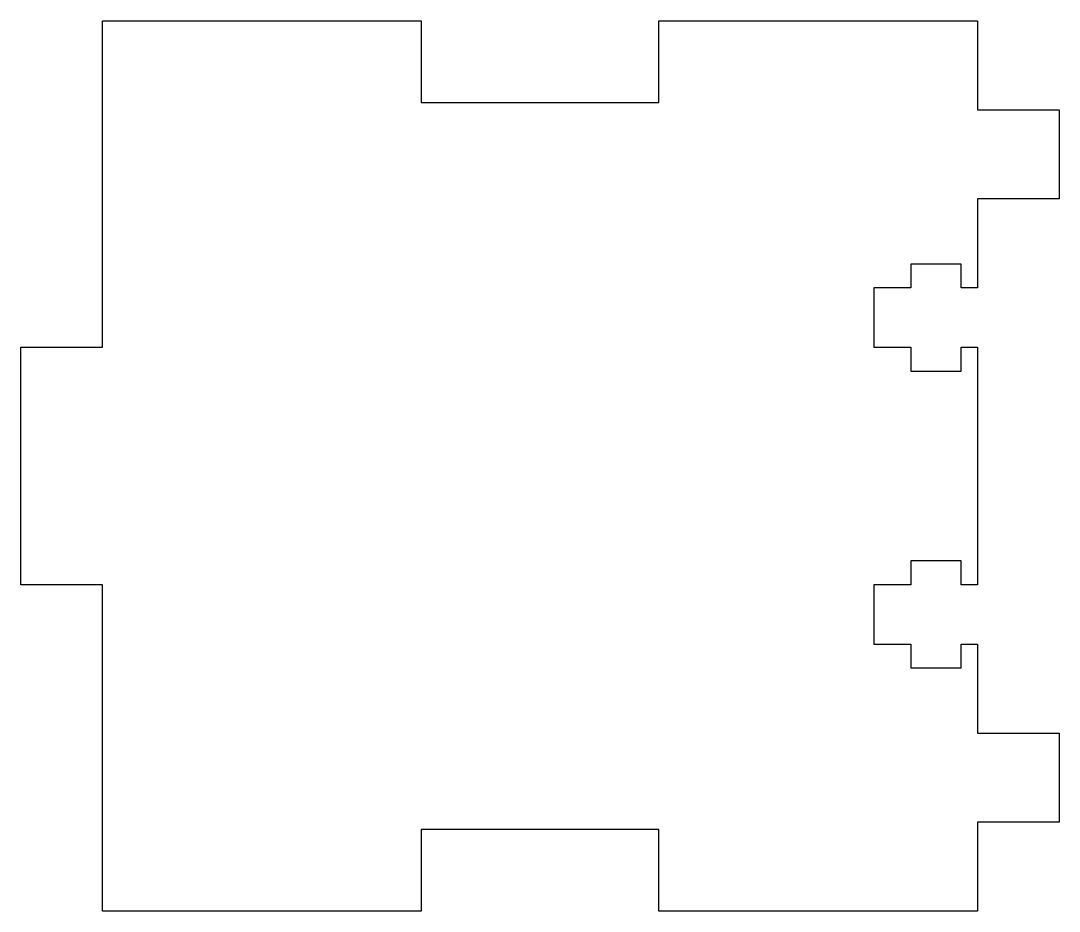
# Model space of a CAD drawing. Extents: x 0 to 70, y 0 to 60.
import ezdxf

# ---------------------------------------------------------------- set-up
doc = ezdxf.new("R2010")
doc.units = 0
doc.layers.get('0').update_dxf_attribs({"linetype": 'CONTINUOUS'})

msp = doc.modelspace()

# ---------------------------------------------------------------- linework, layer by layer
msp.add_lwpolyline([(43, 0), (43, 5.5), (27, 5.5), (27, 0), (5.5, 0), (5.5, 22), (0, 22), (0, 38), (5.5, 38), (5.5, 60), (27, 60), (27, 54.5), (43, 54.5), (43, 60), (64.5, 60), (64.5, 53.996), (70, 54), (70, 48), (64.5, 48), (64.5, 42), (63.4, 42), (63.4, 43.6), (60, 43.6), (60, 42), (57.5, 42), (57.5, 38), (60, 38), (60, 36.4), (63.4, 36.4), (63.4, 38), (64.5, 38), (64.5, 22), (63.4, 22), (63.4, 23.6), (60, 23.6), (60, 22), (57.5, 22), (57.5, 18), (60, 18), (60, 16.4), (63.4, 16.4), (63.4, 18), (64.5, 18), (64.5, 12), (70, 12), (70, 6), (64.5, 6.004), (64.5, 0)], close=True)

doc.saveas('drawing.dxf')
